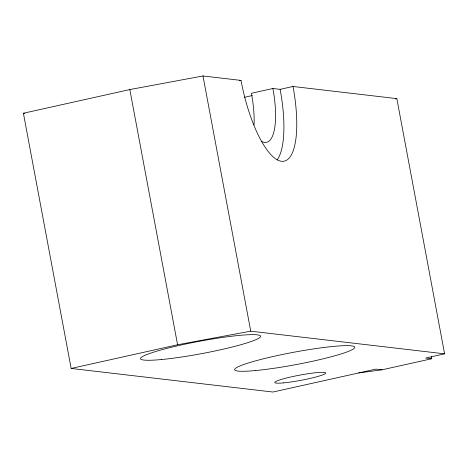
<?xml version="1.0" encoding="UTF-8"?>
<svg xmlns="http://www.w3.org/2000/svg" width="468" height="468" viewBox="0 0 468 468"><rect width="100%" height="100%" fill="white"/><g stroke="black" fill="none" stroke-linecap="round" stroke-linejoin="round"><path stroke-width="0.7" d="M431.765 358.74L381.982 369.819L375.939 369.112L272.938 392.032L71.159 368.451L23.4 113.244L129.829 89.558L202.983 75.968L241.008 80.408A79.601 24.862 77.5 0 0 281.572 161.279A79.601 24.862 77.5 0 0 293.003 86.486L396.841 98.625L444.6 353.831L425.716 358.032L431.765 358.74L431.361 356.587M239.651 80.712L241.008 80.408M293.003 86.486L280.127 89.353L272.873 88.505L251.415 93.278A57.388 17.924 77.5 0 1 254.06 124.81M244.466 97.291L252.275 95.548M395.442 98.935L396.841 98.625M71.159 368.451L177.588 344.764L250.743 331.174L444.6 353.831M358.769 372.932L381.982 369.819M23.4 113.244L24.851 113.414M202.983 75.968L250.743 331.174M129.829 89.558L177.588 344.764M272.873 88.505A57.388 17.924 77.5 0 1 261.436 141.313M280.127 89.353A79.601 24.862 77.5 0 1 277.126 159.957M255.645 370.539A61.092 6.277 -10.6 0 0 353.761 348.701A61.092 6.277 -10.6 0 0 274.774 356.125A61.092 6.277 -10.6 0 0 255.645 370.539M283.672 382.871A25.915 2.662 -10.6 0 0 325.301 373.61A25.915 2.662 -10.6 0 0 291.792 376.758A25.915 2.662 -10.6 0 0 283.672 382.871M161.483 359.535A61.092 6.277 -10.6 0 0 259.6 337.697A61.092 6.277 -10.6 0 0 180.613 345.121A61.092 6.277 -10.6 0 0 161.483 359.535"/></g></svg>
